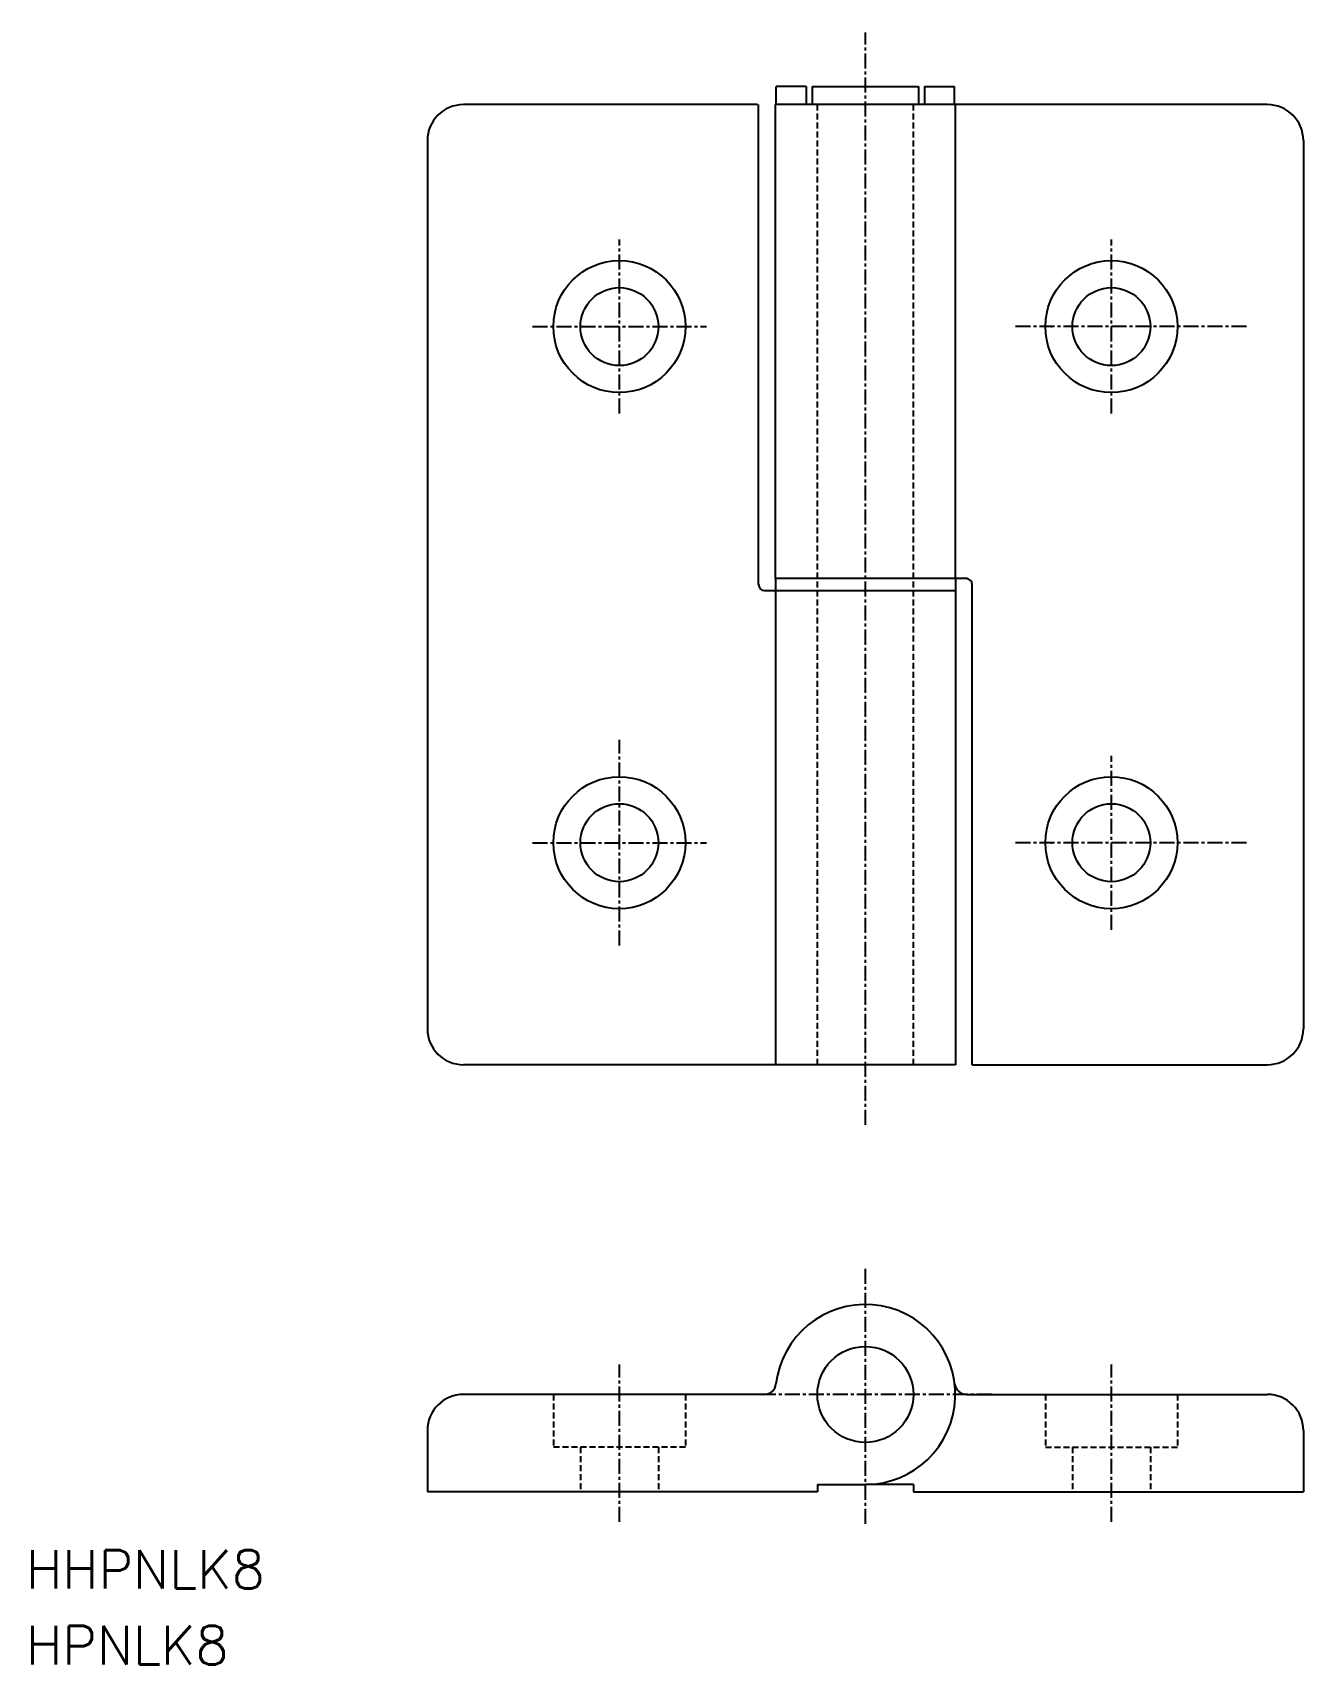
# Model space of a CAD drawing. Extents: x -69 to 37, y -50 to 86.
import ezdxf

# ---------------------------------------------------------------- set-up
doc = ezdxf.new("R2010")
doc.units = 0
doc.linetypes.add('CENTER', pattern=[2, 1.25, -0.25, 0.25, -0.25])
doc.linetypes.add('DASHED', pattern=[0.75, 0.5, -0.25])
doc.layers.get('0').update_dxf_attribs({"linetype": 'CONTINUOUS'})
doc.layers.add('CENTER', color=1, linetype='CENTER')
doc.styles.get("Standard").update_dxf_attribs({"font": 'txt.shx', "bigfont": 'bigfont.shx'})

msp = doc.modelspace()

# ---------------------------------------------------------------- linework, layer by layer
at = {"color": 7, "linetype": 'CONTINUOUS'}
for p, q in [((-4.92, 81.5), (-7.44, 81.5)), ((-7.44, 80), (-7.44, 81.5)), ((-4.92, 81.5), (-4.92, 80)), ((-4.42, 81.5), (4.42, 81.5)), ((-4.42, 81.5), (-4.42, 80)), ((4.42, 81.5), (4.42, 80)), ((4.92, 81.5), (4.92, 80)), ((4.92, 81.5), (7.44, 81.5)), ((7.44, 80), (7.44, 81.5)), ((-9, 80), (-33.5, 80)), ((-8.9, 40), (-8.9, 80)), ((-7.5, 40.5), (-7.5, 80)), ((33.5, 80), (-7.5, 80)), ((-5.54, 80), (-7.44, 80)), ((7.5, 40.5), (7.5, 80)), ((-36.5, 77), (-36.5, 3)), ((36.5, 77), (36.5, 3)), ((-8.4, 39.5), (7.5, 39.5)), ((8.5, 40.5), (-7.5, 40.5)), ((-7.5, 40.5), (-7.5, 0)), ((7.5, 40.5), (7.5, 0)), ((8.9, 0), (8.9, 40)), ((7.5, 0), (-33.5, 0)), ((8.9, 0), (33.5, 0)), ((-8.44, -27.48), (-33.5, -27.48)), ((-8.44, -27.48), (-14.2, -27.48)), ((-8.44, -27.48), (-14.2, -27.48)), ((8.44, -27.48), (14.2, -27.48)), ((8.44, -27.48), (14.2, -27.48)), ((8.44, -27.48), (33.5, -27.48)), ((-36.5, -30.48), (-36.5, -35.58)), ((36.5, -30.48), (36.5, -35.58)), ((-4, -34.98), (0, -34.98)), ((-4, -34.98), (-4, -35.58)), ((4, -34.98), (0, -34.98)), ((4, -34.98), (4, -35.58)), ((-4, -35.58), (-36.5, -35.58)), ((4, -35.58), (36.5, -35.58))]:
    msp.add_line(p, q, dxfattribs=at)
at = {"color": 3, "linetype": 'DASHED'}
for p, q in [((-4, 0), (-4, 80)), ((4, 0), (4, 80)), ((-26, -27.48), (-26, -31.88)), ((-15, -27.48), (-15, -31.88)), ((15, -27.48), (15, -31.88)), ((26, -27.48), (26, -31.88)), ((-15, -31.88), (-26, -31.88)), ((-23.75, -31.88), (-23.75, -35.58)), ((-17.25, -31.88), (-17.25, -35.58)), ((15, -31.88), (26, -31.88)), ((17.25, -31.88), (17.25, -35.58)), ((23.75, -31.88), (23.75, -35.58))]:
    msp.add_line(p, q, dxfattribs=at)
at = {"color": 7, "linetype": 'CONTINUOUS'}
for centre, radius in [((-20.5, 61.5), 5.5), ((20.5, 61.5), 5.5), ((-20.5, 61.5), 3.25), ((20.5, 61.5), 3.25), ((-20.5, 18.5), 5.5), ((20.5, 18.5), 5.5), ((-20.5, 18.5), 3.25), ((20.5, 18.5), 3.25), ((0, -27.48), 4)]:
    msp.add_circle(centre, radius, dxfattribs=at)
for centre, radius, start, end in [((-33.5, 77), 3, 90, 180), ((33.5, 77), 3, 0, 90), ((-8.4, 40), 0.5, 180, 270), ((8.4, 40), 0.5, 0, 90), ((-33.5, 3), 3, 180, 270), ((33.5, 3), 3, 270, 0), ((0, -27.48), 7.5, 270, 173.2437), ((-8.44, -26.48), 1, 270, 353.2437), ((8.44, -26.48), 1, 186.7563, 270), ((-33.5, -30.48), 3, 90, 180), ((33.5, -30.48), 3, 0, 90)]:
    msp.add_arc(centre, radius, start, end, dxfattribs=at)
at = {"layer": 'CENTER', "color": 1, "linetype": 'CENTER'}
for p, q in [((0, -5), (0, 86)), ((-20.5, 54.25), (-20.5, 68.75)), ((20.5, 54.25), (20.5, 68.75)), ((-27.75, 61.5), (-13.25, 61.5)), ((31.75, 61.5), (12.25, 61.5)), ((-20.5, 9.93), (-20.5, 27.07)), ((20.5, 11.25), (20.5, 25.75)), ((-27.75, 18.5), (-13.25, 18.5)), ((31.75, 18.5), (12.25, 18.5)), ((0, -38.25), (0, -16.94)), ((-20.5, -38.08), (-20.5, -24.98)), ((20.5, -38.08), (20.5, -24.98)), ((10.54, -27.48), (-10.54, -27.48))]:
    msp.add_line(p, q, dxfattribs=at)
for p in [(15.5, 61.5), (15.5, 61.5), (15.5, 18.5), (15.5, 18.5), (0, -27.48), (0, -27.48), (0, -27.48), (0, -27.48)]:
    msp.add_point(p, dxfattribs=at)

# ---------------------------------------------------------------- texts
at = {"color": 7, "linetype": 'CONTINUOUS'}
for s, p in [('HHPNLK8', (-69.94, -43.66)), ('HPNLK8', (-69.94, -49.97))]:
    msp.add_text(s, height=3.2, dxfattribs=at).set_placement(p)

doc.saveas('drawing.dxf')
